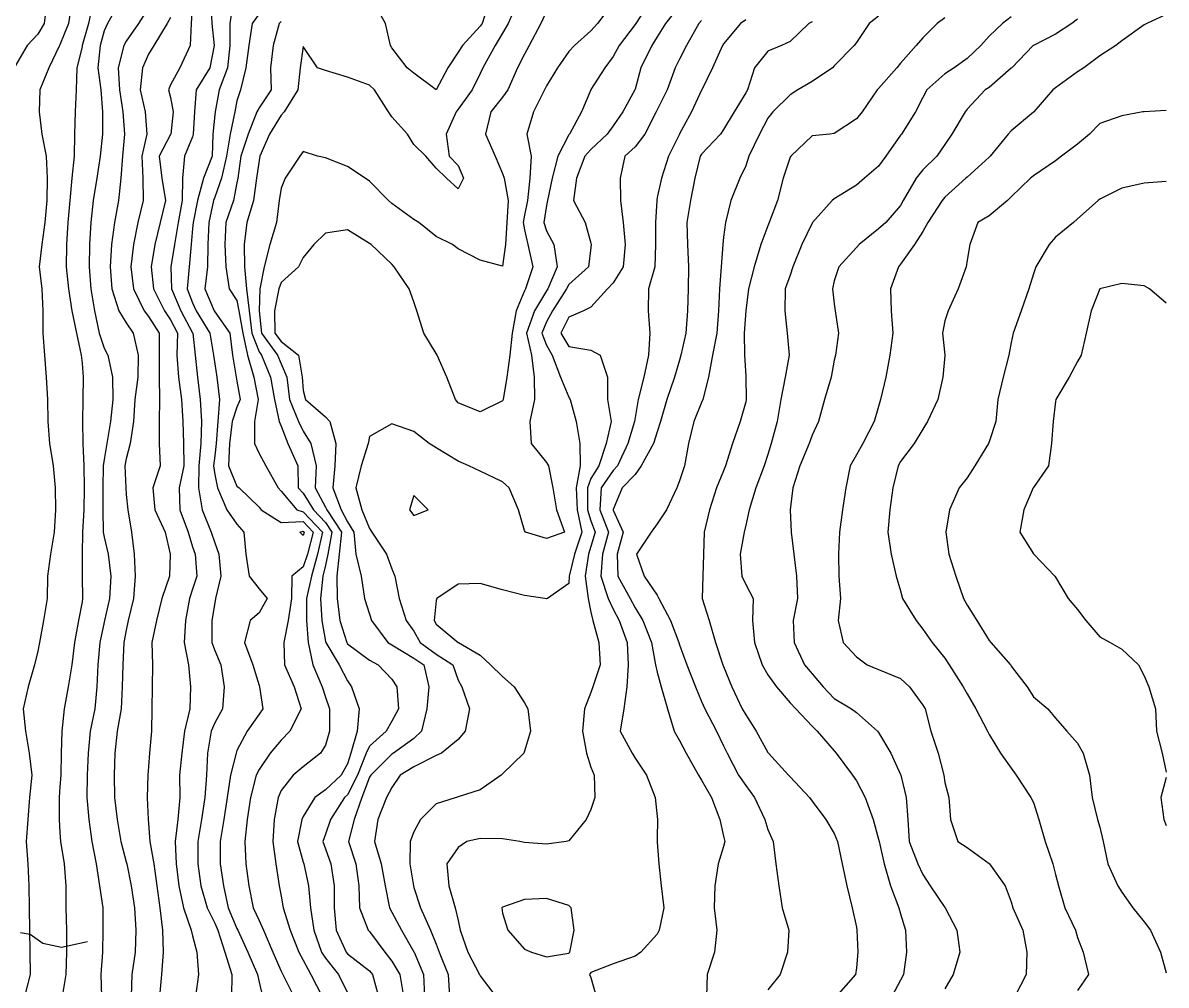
# Model space of a CAD drawing. Header units: metres. Extents: x 424700 to 426700, y 8434700 to 8436900.
# Drawn here: x 425667 to 426700, y 8435290 to 8436161 of the extents above; entities that cross this region are included whole.
import ezdxf

# ---------------------------------------------------------------- set-up
doc = ezdxf.new("R2010")
doc.units = ezdxf.units.M
for name, color, linetype in [('CAUCE_BASE', 5, 'Continuous'), ('CURVAS_100M', 32, 'Continuous'), ('CURVAS_20M', 8, 'Continuous')]:
    doc.layers.add(name, color=color, linetype=linetype)

msp = doc.modelspace()

# ---------------------------------------------------------------- linework, layer by layer
at = {"layer": 'CAUCE_BASE'}
msp.add_lwpolyline([(425725, 8435329.5), (425701.4, 8435324.2), (425684.6, 8435327.9), (425673.2, 8435335.9), (425664.3, 8435337.4)], dxfattribs=at)
at = {"layer": 'CURVAS_100M'}
for points, elevation in [([(425730.2, 8436180), (425725.9, 8436160), (425720.2, 8436140), (425720, 8436138.9), (425715.4, 8436120), (425714.6, 8436100), (425713.8, 8436080), (425713.1, 8436060), (425712.8, 8436040), (425710.8, 8436020), (425708.9, 8436000), (425707.3, 8435980), (425706.1, 8435960), (425705.6, 8435940), (425707.8, 8435920), (425710.8, 8435900), (425715, 8435880), (425719.3, 8435860), (425720, 8435852.8), (425721.1, 8435840), (425720.8, 8435820), (425720.3, 8435800), (425720.7, 8435780), (425721.5, 8435760), (425721.8, 8435740), (425721.5, 8435720), (425720.5, 8435700), (425720.2, 8435680), (425720.2, 8435660), (425720.5, 8435640), (425720, 8435636.9), (425716.8, 8435620), (425713.2, 8435600), (425710.9, 8435580), (425707.6, 8435560), (425703.8, 8435540), (425701.8, 8435520), (425701.1, 8435500), (425700.8, 8435480), (425700, 8435469.5), (425699.2, 8435460), (425699.2, 8435440), (425700, 8435428.4), (425700.6, 8435420), (425703.9, 8435400), (425705.5, 8435380), (425705.5, 8435360), (425706, 8435340), (425705.9, 8435320), (425705.4, 8435300), (425702, 8435280)], 3400), ([(425836.4, 8436180), (425837.3, 8436160), (425839.6, 8436140), (425835.5, 8436120), (425823.1, 8436100), (425821.8, 8436080), (425820.5, 8436060), (425820, 8436057.4), (425812.5, 8436040), (425810.9, 8436020), (425810.4, 8436000), (425807, 8435980), (425803.6, 8435960), (425800.4, 8435940), (425801, 8435920), (425809.3, 8435900), (425820, 8435880.2), (425820.1, 8435880), (425822.2, 8435860), (425824.5, 8435840), (425826.7, 8435820), (425828, 8435800), (425827.4, 8435780), (425825.7, 8435760), (425825.3, 8435740), (425828.6, 8435720), (425836.7, 8435700), (425840, 8435690.4), (425843.8, 8435680), (425845.6, 8435660), (425840.7, 8435640), (425840, 8435636.1), (425837.2, 8435620), (425837.3, 8435600), (425840, 8435592.8), (425845.5, 8435580), (425848.6, 8435560), (425847.1, 8435540), (425840, 8435527.5), (425836.6, 8435520), (425833.5, 8435500), (425832.5, 8435480), (425831.1, 8435460), (425828.1, 8435440), (425824.6, 8435420), (425824.6, 8435400), (425827.5, 8435380), (425833.1, 8435360), (425840, 8435346.4), (425842.8, 8435340), (425849.1, 8435320), (425855.4, 8435300), (425855.1, 8435280)], 3500), ([(426140, 8436171.1), (426134.8, 8436160), (426124.3, 8436140), (426120, 8436132.2), (426113.6, 8436120), (426105, 8436100), (426100, 8436093.2), (426089.7, 8436080), (426084.6, 8436060), (426093.4, 8436040), (426100, 8436024.2), (426101.7, 8436020), (426105.1, 8436000), (426103.9, 8435980), (426102.9, 8435960), (426100, 8435940.6), (426080, 8435945.8), (426060, 8435956.2), (426054.8, 8435960), (426040, 8435967.3), (426024.6, 8435980), (426020, 8435982.8), (426000, 8435997.3), (425997, 8436000), (425980, 8436017.5), (425976.1, 8436020), (425960, 8436030.7), (425940, 8436038.6), (425933, 8436040), (425920, 8436044.2), (425917, 8436040), (425903.7, 8436020), (425900, 8436010.9), (425898.2, 8436000), (425895.7, 8435980), (425889.9, 8435960), (425884.6, 8435940), (425880.6, 8435920), (425880, 8435900), (425882.2, 8435880), (425896.6, 8435860), (425900, 8435852.1), (425905.1, 8435840), (425907.6, 8435820), (425915.8, 8435800), (425920, 8435791.3), (425926.8, 8435780), (425931.7, 8435760), (425930.8, 8435740), (425940, 8435722.6), (425941.2, 8435720), (425954.6, 8435700), (425952.6, 8435680), (425950.4, 8435660), (425950.7, 8435640), (425953.1, 8435620), (425959.3, 8435600), (425960, 8435599), (425980, 8435584), (425987.8, 8435580), (426000, 8435567.1), (426004.6, 8435560), (426006.1, 8435540), (426000, 8435528.9), (425994.8, 8435520), (425980, 8435506.5), (425977, 8435500), (425969, 8435480), (425960, 8435462.4), (425957.4, 8435460), (425944.7, 8435440), (425940, 8435426.7), (425937.6, 8435420), (425940, 8435413.6), (425945, 8435400), (425948, 8435380), (425947.9, 8435360), (425949.8, 8435340), (425958.8, 8435320), (425960, 8435318.6), (425980, 8435303.1), (425982.6, 8435300), (425988, 8435280)], 3600), ([(426320, 8436163.4), (426315.1, 8436160), (426300, 8436141.7), (426299, 8436140), (426289.9, 8436120), (426280.2, 8436100), (426280, 8436099.7), (426270.9, 8436080), (426260, 8436060.1), (426260, 8436060), (426250.3, 8436040), (426243.7, 8436020), (426240, 8436002.6), (426239.5, 8436000), (426238.3, 8435980), (426238.5, 8435960), (426237.8, 8435940), (426232, 8435920), (426231.9, 8435900), (426233.3, 8435880), (426232.2, 8435860), (426227.8, 8435840), (426222.7, 8435820), (426220, 8435803.7), (426219.5, 8435800), (426213.3, 8435780), (426204.2, 8435760), (426200, 8435755.7), (426189.2, 8435740), (426188.1, 8435720), (426195.9, 8435700), (426190.4, 8435680), (426188.9, 8435660), (426195.5, 8435640), (426200, 8435630.4), (426205.6, 8435620), (426212.8, 8435600), (426213.8, 8435580), (426212.6, 8435560), (426209.9, 8435540), (426206.6, 8435520), (426217.3, 8435500), (426220, 8435495.6), (426230.2, 8435480), (426238.2, 8435460), (426240, 8435442.7), (426240.3, 8435440), (426240, 8435423), (426239.9, 8435420), (426240, 8435419.4), (426241.5, 8435400), (426243.6, 8435380), (426246, 8435360), (426241.7, 8435340), (426240, 8435336.3), (426225.1, 8435320), (426220, 8435316.4), (426200, 8435309.6), (426180, 8435301.7), (426178.6, 8435300), (426180, 8435297.1), (426184.7, 8435280)], 3700), ([(426620, 8436163.8), (426614.9, 8436160), (426600, 8436150.2), (426580, 8436140.2), (426579.8, 8436140), (426560.4, 8436120), (426560, 8436119.6), (426540, 8436102.2), (426536.4, 8436100), (426520, 8436082.6), (426518.4, 8436080), (426506.2, 8436060), (426500, 8436050.6), (426492.6, 8436040), (426480, 8436027.5), (426474.1, 8436020), (426462.3, 8436000), (426460, 8435995.4), (426446.7, 8435980), (426440, 8435974.1), (426422.5, 8435960), (426420, 8435957.4), (426404, 8435940), (426400, 8435927.1), (426398.5, 8435920), (426400, 8435906.5), (426400.8, 8435900), (426403.7, 8435880), (426401, 8435860), (426400, 8435855.4), (426397.1, 8435840), (426391.2, 8435820), (426385.7, 8435800), (426380, 8435787.6), (426377.3, 8435780), (426368.8, 8435760), (426362.7, 8435740), (426360, 8435720), (426360.9, 8435700), (426363.4, 8435680), (426365.8, 8435660), (426366.9, 8435640), (426363, 8435620), (426363.9, 8435600), (426373.1, 8435580), (426380, 8435571.8), (426390, 8435560), (426400, 8435549.4), (426415.6, 8435540), (426420, 8435536.9), (426439.1, 8435520), (426440, 8435518.8), (426451.1, 8435500), (426460, 8435480.7), (426460.3, 8435480), (426465.1, 8435460), (426466.4, 8435440), (426467.8, 8435420), (426475.4, 8435400), (426480, 8435390.4), (426486.8, 8435380), (426500, 8435360.4), (426500.4, 8435360), (426510.7, 8435340), (426513.6, 8435320), (426507.5, 8435300), (426500, 8435286.9)], 3800), ([(426140, 8435315.8), (426160, 8435319.1), (426161.1, 8435320), (426164.9, 8435340), (426162.3, 8435360), (426160, 8435362.3), (426140, 8435368.6), (426120, 8435367.8), (426100, 8435360.7), (426099.5, 8435360), (426100, 8435355.4), (426104.9, 8435340), (426120, 8435322.9), (426126.4, 8435320), (426140, 8435315.8)], 3700)]:
    msp.add_lwpolyline(points, dxfattribs=dict(at, elevation=elevation))
at = {"layer": 'CURVAS_20M'}
for points, elevation in [([(425688.3, 8436180), (425685.7, 8436160), (425680, 8436150.3), (425670.5, 8436140), (425660, 8436122)], 3360), ([(425710.9, 8436180), (425707.8, 8436160), (425700, 8436140.8), (425699.6, 8436140), (425689.9, 8436120), (425681.8, 8436100), (425681.4, 8436080), (425683.6, 8436060), (425687.5, 8436040), (425688.5, 8436020), (425688.3, 8436000), (425686.4, 8435980), (425683.8, 8435960), (425681.4, 8435940), (425683.7, 8435920), (425684.5, 8435900), (425684.6, 8435880), (425686.1, 8435860), (425687.7, 8435840), (425688.9, 8435820), (425689.2, 8435800), (425690.7, 8435780), (425693.8, 8435760), (425695.8, 8435740), (425696.1, 8435720), (425694.8, 8435700), (425691.4, 8435680), (425688.9, 8435660), (425688.4, 8435640), (425685.3, 8435620), (425681.7, 8435600), (425680, 8435592.3), (425677, 8435580), (425671.2, 8435560), (425666.9, 8435540), (425668.8, 8435520), (425672.1, 8435500), (425674.6, 8435480), (425672.6, 8435460), (425671, 8435440), (425669.5, 8435420), (425671.1, 8435400), (425671.9, 8435380), (425672.2, 8435360), (425672.5, 8435340), (425672.8, 8435320), (425673.1, 8435300), (425668, 8435280)], 3380), ([(425754.3, 8436180), (425743.1, 8436160), (425740, 8436153.2), (425736.5, 8436140), (425734.2, 8436120), (425737, 8436100), (425738.4, 8436080), (425738.5, 8436060), (425736.5, 8436040), (425733.3, 8436020), (425730.2, 8436000), (425728.1, 8435980), (425726.9, 8435960), (425726.5, 8435940), (425728.1, 8435920), (425731.2, 8435900), (425735.5, 8435880), (425740, 8435866.3), (425743.3, 8435860), (425747.7, 8435840), (425748, 8435820), (425745.6, 8435800), (425742.4, 8435780), (425740, 8435765.6), (425739.2, 8435760), (425738.8, 8435740), (425738.7, 8435720), (425739.1, 8435700), (425740, 8435695.3), (425743.6, 8435680), (425745.9, 8435660), (425744.9, 8435640), (425740.3, 8435620), (425740, 8435618.4), (425736.1, 8435600), (425734.3, 8435580), (425733.3, 8435560), (425731.5, 8435540), (425727.4, 8435520), (425725.5, 8435500), (425724.6, 8435480), (425724.4, 8435460), (425726.1, 8435440), (425729, 8435420), (425732.8, 8435400), (425735.9, 8435380), (425738.8, 8435360), (425738.9, 8435340), (425738.4, 8435320), (425737.1, 8435300), (425737.6, 8435280)], 3420), ([(425780, 8436174.2), (425771.1, 8436160), (425760, 8436144), (425757.8, 8436140), (425752.7, 8436120), (425754, 8436100), (425756.8, 8436080), (425758.5, 8436060), (425756.7, 8436040), (425755.2, 8436020), (425752.9, 8436000), (425749.4, 8435980), (425746.7, 8435960), (425745.3, 8435940), (425747, 8435920), (425753.3, 8435900), (425760, 8435889.1), (425766.2, 8435880), (425770.8, 8435860), (425770.4, 8435840), (425767.8, 8435820), (425766.5, 8435800), (425763.5, 8435780), (425760, 8435766.1), (425758.7, 8435760), (425759.5, 8435740), (425760, 8435734), (425761.3, 8435720), (425764.6, 8435700), (425767.2, 8435680), (425768, 8435660), (425766.6, 8435640), (425761.8, 8435620), (425760, 8435611.3), (425757.8, 8435600), (425756.8, 8435580), (425756.2, 8435560), (425755.3, 8435540), (425751.8, 8435520), (425749.8, 8435500), (425749.1, 8435480), (425749.5, 8435460), (425751.7, 8435440), (425755.1, 8435420), (425760, 8435401.8), (425760.5, 8435400), (425764.4, 8435380), (425767.3, 8435360), (425768.7, 8435340), (425768, 8435320), (425765.1, 8435300), (425764.3, 8435280)], 3440), ([(425819.8, 8436180), (425818.6, 8436160), (425817.8, 8436140), (425808.3, 8436120), (425800, 8436104.4), (425798.2, 8436100), (425800, 8436093), (425802.3, 8436080), (425800.3, 8436060), (425800, 8436059.6), (425789.8, 8436040), (425792.3, 8436020), (425795.5, 8436000), (425790.6, 8435980), (425785.8, 8435960), (425782.6, 8435940), (425784.6, 8435920), (425794.6, 8435900), (425800, 8435891.9), (425806.3, 8435880), (425805.7, 8435860), (425807.3, 8435840), (425809.9, 8435820), (425811, 8435800), (425811.8, 8435780), (425812, 8435760), (425807.8, 8435740), (425808.3, 8435720), (425816.1, 8435700), (425820, 8435686.7), (425822.2, 8435680), (425823.9, 8435660), (425820, 8435648.3), (425817.2, 8435640), (425813.6, 8435620), (425812.4, 8435600), (425816.2, 8435580), (425818.2, 8435560), (425817.4, 8435540), (425812.7, 8435520), (425810.2, 8435500), (425808.1, 8435480), (425808.3, 8435460), (425806.5, 8435440), (425804.2, 8435420), (425805.1, 8435400), (425807.5, 8435380), (425811.8, 8435360), (425818.7, 8435340), (425820, 8435334.8), (425823.9, 8435320), (425825.2, 8435300), (425822.5, 8435280)], 3480), ([(425856.5, 8436180), (425853.6, 8436160), (425853.6, 8436140), (425851.4, 8436120), (425843.9, 8436100), (425840.3, 8436080), (425840, 8436077.2), (425838.4, 8436060), (425837.7, 8436040), (425829.8, 8436020), (425824.3, 8436000), (425820.5, 8435980), (425820, 8435974.4), (425818.7, 8435960), (425817, 8435940), (425815, 8435920), (425820, 8435907.2), (425823.3, 8435900), (425835.4, 8435880), (425838.9, 8435860), (425840, 8435852.2), (425841.8, 8435840), (425844.3, 8435820), (425842.9, 8435800), (425841.4, 8435780), (425840, 8435768.8), (425838.8, 8435760), (425840, 8435752.2), (425842.6, 8435740), (425851, 8435720), (425860, 8435707), (425866.3, 8435700), (425868.2, 8435680), (425871.2, 8435660), (425880, 8435648.7), (425887.3, 8435640), (425880, 8435627.1), (425872, 8435620), (425866.8, 8435600), (425874.3, 8435580), (425880, 8435561.3), (425880.4, 8435560), (425883.6, 8435540), (425880, 8435535.2), (425869.2, 8435520), (425860, 8435502.3), (425859.2, 8435500), (425854.3, 8435480), (425851.3, 8435460), (425848.3, 8435440), (425845, 8435420), (425844.8, 8435400), (425847.8, 8435380), (425852.2, 8435360), (425860, 8435341.5), (425860.8, 8435340), (425870, 8435320), (425878.5, 8435300), (425880, 8435293), (425883.3, 8435280)], 3520), ([(426114.1, 8436180), (426105.2, 8436160), (426100, 8436151.2), (426093.4, 8436140), (426082.4, 8436120), (426080, 8436114.7), (426072.7, 8436100), (426060, 8436082.5), (426058.1, 8436080), (426049.3, 8436060), (426051.9, 8436040), (426060, 8436031.6), (426064.7, 8436020), (426060, 8436010.3), (426049.5, 8436020), (426040, 8436029.1), (426030.8, 8436040), (426020, 8436050.5), (426014.1, 8436060), (426000, 8436075.6), (425997.1, 8436080), (425984.3, 8436100), (425980, 8436104.2), (425960, 8436111.5), (425940, 8436117.3), (425933, 8436120), (425920, 8436139.2), (425917.1, 8436120), (425915, 8436100), (425902.6, 8436080), (425900, 8436076.9), (425889.6, 8436060), (425880.8, 8436040), (425880, 8436036), (425877.8, 8436020), (425875.1, 8436000), (425869, 8435980), (425866.5, 8435960), (425866.8, 8435940), (425868.8, 8435920), (425871, 8435900), (425873.4, 8435880), (425880, 8435863.1), (425882.2, 8435860), (425890.5, 8435840), (425893.9, 8435820), (425898.2, 8435800), (425900, 8435795.7), (425906.1, 8435780), (425915.1, 8435760), (425915.5, 8435740), (425920, 8435735.1), (425929.4, 8435720), (425940, 8435708.6), (425945.9, 8435700), (425942.2, 8435680), (425940, 8435670), (425937.8, 8435660), (425935.7, 8435640), (425936.7, 8435620), (425940, 8435601), (425940.3, 8435600), (425952.5, 8435580), (425960, 8435565.4), (425963.7, 8435560), (425970.6, 8435540), (425968.6, 8435520), (425962.9, 8435500), (425960, 8435490.3), (425954.2, 8435480), (425940, 8435466.8), (425930.5, 8435460), (425920, 8435442.9), (425918.7, 8435440), (425914.8, 8435420), (425920, 8435401.5), (425920.5, 8435400), (425924.6, 8435380), (425926.4, 8435360), (425929.7, 8435340), (425936.6, 8435320), (425940, 8435314.5), (425952, 8435300), (425960, 8435283.3)], 3580), ([(426200, 8436178.6), (426186.1, 8436160), (426180, 8436153.3), (426165.1, 8436140), (426160, 8436134.6), (426149.9, 8436120), (426140, 8436103.7), (426138, 8436100), (426128.1, 8436080), (426122, 8436060), (426126.1, 8436040), (426124.7, 8436020), (426122.6, 8436000), (426120, 8435986.7), (426118.9, 8435980), (426120, 8435973.4), (426123.1, 8435960), (426127.4, 8435940), (426120.9, 8435920), (426120, 8435918.1), (426112.6, 8435900), (426108.9, 8435880), (426106.7, 8435860), (426103.9, 8435840), (426100.7, 8435820), (426100, 8435818.7), (426080, 8435808.6), (426060, 8435817), (426057.5, 8435820), (426049.9, 8435840), (426041, 8435860), (426040, 8435861.5), (426029.1, 8435880), (426022.7, 8435900), (426020, 8435908.3), (426015.8, 8435920), (426002.2, 8435940), (426000, 8435942.2), (425981.3, 8435960), (425980, 8435961.1), (425960, 8435973.2), (425940, 8435970.2), (425929.6, 8435960), (425920, 8435948.3), (425915.6, 8435940), (425900, 8435925.7), (425897.8, 8435920), (425893.9, 8435900), (425894.4, 8435880), (425900, 8435872.4), (425915.8, 8435860), (425919.1, 8435840), (425920, 8435828.1), (425922, 8435820), (425940, 8435804.3), (425944, 8435800), (425949.3, 8435780), (425948.4, 8435760), (425946.7, 8435740), (425954.4, 8435720), (425960, 8435709.3), (425965.6, 8435700), (425967.6, 8435680), (425972.2, 8435660), (425975.5, 8435640), (425980, 8435625.8), (425981.7, 8435620), (425996.5, 8435600), (426000, 8435598), (426020, 8435586), (426028.9, 8435580), (426033.6, 8435560), (426031.6, 8435540), (426027, 8435520), (426020, 8435513.3), (426001.6, 8435500), (426000, 8435499), (425981.1, 8435480), (425980, 8435478.4), (425972.8, 8435460), (425966.1, 8435440), (425961, 8435420), (425967.6, 8435400), (425970.3, 8435380), (425970.7, 8435360), (425978.7, 8435340), (425980, 8435338.6), (425993.6, 8435320), (426000, 8435311.8), (426007.2, 8435300), (426010.7, 8435280)], 3620), ([(426233.7, 8436180), (426220.7, 8436160), (426220, 8436159), (426205.6, 8436140), (426200, 8436130), (426192.6, 8436120), (426180, 8436100.3), (426179.8, 8436100), (426171.6, 8436080), (426160.6, 8436060), (426160, 8436059.3), (426150.1, 8436040), (426145, 8436020), (426140.8, 8436000), (426140, 8435995.5), (426137.5, 8435980), (426140, 8435972.5), (426146.4, 8435960), (426149.5, 8435940), (426141.1, 8435920), (426140, 8435918.3), (426129, 8435900), (426121.9, 8435880), (426126.2, 8435860), (426128.8, 8435840), (426129.1, 8435820), (426124.8, 8435800), (426126, 8435780), (426140, 8435762.9), (426141.8, 8435760), (426145.7, 8435740), (426148.9, 8435720), (426156.1, 8435700), (426140, 8435694.1), (426120.9, 8435700), (426120, 8435701.4), (426114.5, 8435720), (426106, 8435740), (426100, 8435745.5), (426080, 8435755.1), (426069.6, 8435760), (426060, 8435764.1), (426040, 8435776.3), (426033.7, 8435780), (426020, 8435791.1), (426000, 8435797.8), (425980, 8435786.4), (425978.8, 8435780), (425972.4, 8435760), (425967.6, 8435740), (425972.8, 8435720), (425980, 8435703.1), (425982, 8435700), (425995.1, 8435680), (426000, 8435666.6), (426002.8, 8435660), (426006.7, 8435640), (426013.1, 8435620), (426020, 8435610.5), (426025.6, 8435600), (426040, 8435589.6), (426055.2, 8435580), (426060, 8435566), (426063.2, 8435560), (426070.3, 8435540), (426066.5, 8435520), (426060, 8435512.5), (426045, 8435500), (426040, 8435497.8), (426020, 8435487.8), (426007.7, 8435480), (426000, 8435469.1), (425995.1, 8435460), (425987.4, 8435440), (425984.4, 8435420), (425990.3, 8435400), (425993.9, 8435380), (425997.9, 8435360), (426000, 8435356.2), (426008.9, 8435340), (426020, 8435320.5), (426020.2, 8435320), (426028.7, 8435300), (426029.7, 8435280)], 3640), ([(426088, 8436180), (426081.6, 8436160), (426080, 8436157.4), (426063.8, 8436140), (426060, 8436134), (426050.7, 8436120), (426040, 8436100.1), (426020, 8436115), (426013.8, 8436120), (426000, 8436137.8), (425998.8, 8436140), (425994.2, 8436160), (425983.2, 8436180)], 3560), ([(426260, 8436175.9), (426247.5, 8436160), (426240, 8436147.8), (426235, 8436140), (426225, 8436120), (426220, 8436100.6), (426219.8, 8436100), (426208.9, 8436080), (426200, 8436067.5), (426194.7, 8436060), (426180, 8436046.1), (426174.6, 8436040), (426167, 8436020), (426164.2, 8436000), (426174.9, 8435980), (426180, 8435961.3), (426180.3, 8435960), (426180, 8435957.4), (426177.9, 8435940), (426160, 8435923.9), (426158, 8435920), (426145.3, 8435900), (426140, 8435890.2), (426135.6, 8435880), (426140, 8435868.9), (426145.1, 8435860), (426152.6, 8435840), (426160, 8435822), (426161.2, 8435820), (426166.8, 8435800), (426170.1, 8435780), (426170.3, 8435760), (426166.8, 8435740), (426167.5, 8435720), (426171.8, 8435700), (426165.2, 8435680), (426160.5, 8435660), (426160, 8435653.4), (426140.9, 8435640), (426140, 8435639.6), (426138.5, 8435640), (426120, 8435642.5), (426100, 8435647.9), (426080, 8435653.6), (426060, 8435652.8), (426040.7, 8435640), (426040, 8435638.1), (426038.4, 8435620), (426040, 8435616.7), (426060, 8435600.1), (426060.2, 8435600), (426080, 8435588.8), (426089.4, 8435580), (426100, 8435569.4), (426110.5, 8435560), (426120, 8435545.5), (426123, 8435540), (426125.4, 8435520), (426120, 8435501.8), (426119.3, 8435500), (426100, 8435481.2), (426098.8, 8435480), (426080, 8435467), (426060, 8435460.6), (426058.1, 8435460), (426040, 8435454.1), (426026, 8435440), (426020, 8435428.8), (426016.6, 8435420), (426016.3, 8435400), (426019.5, 8435380), (426020, 8435378.6), (426025.9, 8435360), (426034.9, 8435340), (426040, 8435327.4), (426042.9, 8435320), (426051.1, 8435300), (426052.1, 8435280)], 3660), ([(425800, 8436165.5), (425796.9, 8436160), (425784.8, 8436140), (425780, 8436132.1), (425774.7, 8436120), (425772.6, 8436100), (425777, 8436080), (425778.7, 8436060), (425774.2, 8436040), (425775, 8436020), (425775.2, 8436000), (425770.6, 8435980), (425766.5, 8435960), (425764.1, 8435940), (425766.5, 8435920), (425776.3, 8435900), (425780, 8435895.1), (425789.7, 8435880), (425789.6, 8435860), (425789.7, 8435840), (425789.9, 8435820), (425789.7, 8435800), (425789.7, 8435780), (425790.6, 8435760), (425784.1, 8435740), (425785.7, 8435720), (425795.1, 8435700), (425799.8, 8435680), (425799.1, 8435660), (425792.3, 8435640), (425787.2, 8435620), (425783.2, 8435600), (425783.7, 8435580), (425783.5, 8435560), (425783.2, 8435540), (425782.8, 8435520), (425781.1, 8435500), (425780, 8435488), (425779.4, 8435480), (425778.9, 8435460), (425779.7, 8435440), (425780, 8435436.3), (425781.2, 8435420), (425784.9, 8435400), (425787.7, 8435380), (425790.4, 8435360), (425792.7, 8435340), (425793.3, 8435320), (425791.8, 8435300), (425790.1, 8435280)], 3460), ([(425880, 8436168.6), (425873.9, 8436160), (425870.9, 8436140), (425868.2, 8436120), (425863.3, 8436100), (425860, 8436089.9), (425858, 8436080), (425854, 8436060), (425850.7, 8436040), (425846.1, 8436020), (425840, 8436002.9), (425838.9, 8436000), (425834.6, 8435980), (425833.8, 8435960), (425833.5, 8435940), (425831, 8435920), (425839.6, 8435900), (425840, 8435899.2), (425853.6, 8435880), (425855.9, 8435860), (425859.4, 8435840), (425860, 8435836.6), (425863, 8435820), (425860, 8435813), (425855.7, 8435800), (425853.2, 8435780), (425852.4, 8435760), (425860, 8435741.5), (425862, 8435740), (425880, 8435722.4), (425881.9, 8435720), (425900, 8435708.8), (425920, 8435709.6), (425929.1, 8435700), (425923.8, 8435680), (425920, 8435668.5), (425909.6, 8435660), (425909.5, 8435640), (425906.5, 8435620), (425902.4, 8435600), (425903, 8435580), (425911.7, 8435560), (425918.2, 8435540), (425907.9, 8435520), (425900, 8435511.8), (425890.1, 8435500), (425880, 8435485.3), (425877.5, 8435480), (425872.4, 8435460), (425869.4, 8435440), (425867.1, 8435420), (425868.1, 8435400), (425870.8, 8435380), (425874.7, 8435360), (425880, 8435348.8), (425884, 8435340), (425892.5, 8435320), (425900, 8435302.8), (425901.4, 8435300), (425911.4, 8435280)], 3540), ([(425900, 8436161.9), (425898.1, 8436160), (425892.9, 8436140), (425890.5, 8436120), (425891.1, 8436100), (425880, 8436083.6), (425878.1, 8436080), (425870.2, 8436060), (425863.7, 8436040), (425860.8, 8436020), (425860, 8436016), (425856.8, 8436000), (425850, 8435980), (425849.1, 8435960), (425850.1, 8435940), (425853.1, 8435920), (425860, 8435909.3), (425861.9, 8435900), (425865.4, 8435880), (425869.5, 8435860), (425875.2, 8435840), (425879.1, 8435820), (425875.8, 8435800), (425876, 8435780), (425880, 8435771.2), (425886.3, 8435760), (425897.4, 8435740), (425900, 8435736.9), (425914.2, 8435720), (425920, 8435718.3), (425937.4, 8435700), (425932.8, 8435680), (425927.3, 8435660), (425923, 8435640), (425922.9, 8435620), (425924.3, 8435600), (425928.7, 8435580), (425937.1, 8435560), (425940, 8435550.7), (425943.6, 8435540), (425943.8, 8435520), (425940, 8435507.4), (425935.7, 8435500), (425920, 8435487.7), (425910.9, 8435480), (425900, 8435466.4), (425897.3, 8435460), (425893.6, 8435440), (425892.5, 8435420), (425895.1, 8435400), (425898.3, 8435380), (425900, 8435370.7), (425901.8, 8435360), (425908.3, 8435340), (425916.1, 8435320), (425920, 8435312.8), (425926.9, 8435300), (425937, 8435280)], 3560), ([(426280, 8436162.6), (426277.7, 8436160), (426266.4, 8436140), (426260, 8436127.7), (426256.2, 8436120), (426249.1, 8436100), (426240, 8436081.8), (426239.1, 8436080), (426228.8, 8436060), (426220, 8436048.3), (426210.8, 8436040), (426206.5, 8436020), (426206.8, 8436000), (426209.3, 8435980), (426210.9, 8435960), (426209.3, 8435940), (426200, 8435925.3), (426194.9, 8435920), (426180, 8435903.4), (426173.3, 8435900), (426160, 8435894.3), (426152.9, 8435880), (426160, 8435867.9), (426180, 8435864.5), (426188.5, 8435860), (426194.9, 8435840), (426194.9, 8435820), (426198.4, 8435800), (426193.8, 8435780), (426187.1, 8435760), (426180, 8435748.3), (426176.9, 8435740), (426177, 8435720), (426180, 8435710.2), (426184, 8435700), (426180, 8435686.9), (426177.8, 8435680), (426174.7, 8435660), (426177.5, 8435640), (426180, 8435627.5), (426181.9, 8435620), (426187.3, 8435600), (426188.3, 8435580), (426181.8, 8435560), (426180, 8435554.9), (426174.3, 8435540), (426172.4, 8435520), (426176, 8435500), (426180, 8435487.5), (426183.1, 8435480), (426183.7, 8435460), (426180, 8435449), (426175.7, 8435440), (426160, 8435420.6), (426157.8, 8435420), (426140, 8435417.7), (426120, 8435419.3), (426115.8, 8435420), (426100, 8435422.6), (426080, 8435422.8), (426068, 8435420), (426060, 8435414.8), (426049.7, 8435400), (426051.5, 8435380), (426057.2, 8435360), (426060, 8435348.8), (426061.9, 8435340), (426068.9, 8435320), (426079.4, 8435300), (426080, 8435298.5), (426094.1, 8435280)], 3680), ([(426440, 8436166.5), (426431.6, 8436160), (426420, 8436142.8), (426418, 8436140), (426400, 8436121.7), (426398.3, 8436120), (426380, 8436107.5), (426367, 8436100), (426360, 8436095.4), (426344.4, 8436080), (426340, 8436074.4), (426332.4, 8436060), (426322.9, 8436040), (426320, 8436031.3), (426314.5, 8436020), (426306.5, 8436000), (426301.7, 8435980), (426300, 8435966.6), (426299.3, 8435960), (426297.8, 8435940), (426296.4, 8435920), (426295.3, 8435900), (426293.9, 8435880), (426289.9, 8435860), (426286.2, 8435840), (426281.3, 8435820), (426280, 8435817.3), (426273.1, 8435800), (426268.3, 8435780), (426264.7, 8435760), (426260, 8435746.2), (426257.7, 8435740), (426248.3, 8435720), (426240, 8435707.4), (426234.4, 8435700), (426221.1, 8435680), (426228.2, 8435660), (426240, 8435642.9), (426241.4, 8435640), (426252, 8435620), (426259.4, 8435600), (426260, 8435598.1), (426266.8, 8435580), (426274.5, 8435560), (426280, 8435546.7), (426283, 8435540), (426293.6, 8435520), (426300, 8435506.7), (426303.3, 8435500), (426313.5, 8435480), (426320, 8435470.7), (426327.8, 8435460), (426337.2, 8435440), (426340, 8435431.1), (426344.8, 8435420), (426347.3, 8435400), (426349.8, 8435380), (426353, 8435360), (426358.9, 8435340), (426357.6, 8435320), (426351, 8435300), (426340, 8435286)], 3740), ([(426500, 8436165.1), (426493, 8436160), (426480, 8436146.9), (426474, 8436140), (426460, 8436124.2), (426456.6, 8436120), (426440, 8436101.2), (426438.8, 8436100), (426425.3, 8436080), (426420, 8436073.7), (426400, 8436060.4), (426395.9, 8436060), (426380, 8436058.4), (426360.6, 8436040), (426360, 8436039.1), (426353.9, 8436020), (426348.8, 8436000), (426341.2, 8435980), (426340, 8435977.1), (426333.6, 8435960), (426327.5, 8435940), (426322.5, 8435920), (426320, 8435900.2), (426320, 8435900), (426318.7, 8435880), (426319, 8435860), (426320, 8435840.9), (426320, 8435840), (426320.5, 8435820), (426320, 8435817.7), (426314.9, 8435800), (426307.9, 8435780), (426301.8, 8435760), (426300, 8435755.5), (426293.5, 8435740), (426287.1, 8435720), (426282.4, 8435700), (426281.7, 8435680), (426281.2, 8435660), (426280.5, 8435640), (426286.8, 8435620), (426292.6, 8435600), (426299.4, 8435580), (426300, 8435578.5), (426307.3, 8435560), (426316.8, 8435540), (426320, 8435534.6), (426329.4, 8435520), (426340, 8435500.5), (426340.5, 8435500), (426358.6, 8435480), (426360, 8435478.5), (426377.7, 8435460), (426380, 8435456.6), (426392.5, 8435440), (426400, 8435427.3), (426402.8, 8435420), (426407.1, 8435400), (426411.5, 8435380), (426416.1, 8435360), (426420, 8435342.7), (426420.5, 8435340), (426421.4, 8435320), (426420, 8435306), (426419.3, 8435300), (426401.8, 8435280)], 3760), ([(426560, 8436166.1), (426552, 8436160), (426540, 8436148.4), (426532.5, 8436140), (426520, 8436128.4), (426508.5, 8436120), (426500, 8436114.4), (426483.7, 8436100), (426480, 8436093), (426473.5, 8436080), (426460.9, 8436060), (426460, 8436058.9), (426446.6, 8436040), (426440, 8436030.8), (426427.4, 8436020), (426420, 8436013.8), (426400, 8436001.4), (426398.1, 8436000), (426380.3, 8435980), (426380, 8435979.4), (426370.8, 8435960), (426362.5, 8435940), (426360, 8435932.3), (426355.7, 8435920), (426355.2, 8435900), (426357.5, 8435880), (426359.1, 8435860), (426355.6, 8435840), (426351.7, 8435820), (426348.5, 8435800), (426343.1, 8435780), (426340, 8435770.2), (426336.5, 8435760), (426329.1, 8435740), (426323.2, 8435720), (426320, 8435706.3), (426318.6, 8435700), (426314.8, 8435680), (426316.5, 8435660), (426320, 8435652.5), (426326.8, 8435640), (426326, 8435620), (426327.8, 8435600), (426334.7, 8435580), (426340, 8435570.8), (426347.7, 8435560), (426360, 8435545.5), (426365.2, 8435540), (426380, 8435524.5), (426384.6, 8435520), (426400, 8435502.1), (426401.8, 8435500), (426416.5, 8435480), (426420, 8435474.9), (426428, 8435460), (426435.1, 8435440), (426440, 8435422.3), (426440.5, 8435420), (426445, 8435400), (426450.9, 8435380), (426458.4, 8435360), (426460, 8435354.6), (426464.4, 8435340), (426465.4, 8435320), (426462.7, 8435300), (426460, 8435294.8), (426451.9, 8435280)], 3780), ([(426700, 8436168), (426682.5, 8436160), (426680, 8436158.7), (426660, 8436144.4), (426654.4, 8436140), (426640, 8436130.6), (426625.7, 8436120), (426620, 8436116.2), (426600, 8436101.9), (426597.7, 8436100), (426580.4, 8436080), (426580, 8436079.7), (426560, 8436062.8), (426557.3, 8436060), (426540.9, 8436040), (426540, 8436039.2), (426520, 8436021), (426518.9, 8436020), (426500, 8436002.9), (426497.6, 8436000), (426484.7, 8435980), (426480, 8435971.7), (426472.6, 8435960), (426460, 8435942.4), (426458, 8435940), (426450.8, 8435920), (426451.3, 8435900), (426453, 8435880), (426450.2, 8435860), (426446.6, 8435840), (426441.9, 8435820), (426440, 8435813.7), (426436, 8435800), (426425.8, 8435780), (426420, 8435769.7), (426414.4, 8435760), (426410.5, 8435740), (426407.4, 8435720), (426404.8, 8435700), (426403.9, 8435680), (426404.1, 8435660), (426405.6, 8435640), (426403.5, 8435620), (426408.1, 8435600), (426420, 8435587.2), (426429.8, 8435580), (426440, 8435575.8), (426460, 8435567.7), (426467.9, 8435560), (426480, 8435543.5), (426482.1, 8435540), (426487.4, 8435520), (426493.8, 8435500), (426498.9, 8435480), (426500, 8435473.6), (426503.5, 8435460), (426505.1, 8435440), (426511.6, 8435420), (426520, 8435414.6), (426540, 8435400.3), (426540.4, 8435400), (426554.5, 8435380), (426560, 8435365.5), (426561.4, 8435360), (426570.5, 8435340), (426574.2, 8435320), (426573.6, 8435300), (426563.1, 8435280)], 3820), ([(426380, 8436161.5), (426376.9, 8436160), (426360, 8436143.8), (426352.4, 8436140), (426340, 8436134.8), (426327.8, 8436120), (426321.5, 8436100), (426320, 8436097.3), (426309.5, 8436080), (426300, 8436064.1), (426297.2, 8436060), (426280, 8436041.9), (426278.9, 8436040), (426274.1, 8436020), (426269.9, 8436000), (426266.6, 8435980), (426267.2, 8435960), (426268.2, 8435940), (426267.9, 8435920), (426267.4, 8435900), (426265.8, 8435880), (426261.4, 8435860), (426260, 8435855.4), (426255.6, 8435840), (426248.7, 8435820), (426243, 8435800), (426240, 8435790.8), (426236.6, 8435780), (426225.6, 8435760), (426220, 8435752.1), (426208.4, 8435740), (426200, 8435720.3), (426200, 8435720), (426200, 8435719.9), (426209.2, 8435700), (426203.9, 8435680), (426204.3, 8435660), (426215.4, 8435640), (426220, 8435631.5), (426227.1, 8435620), (426234.7, 8435600), (426238.5, 8435580), (426240, 8435573.2), (426243.5, 8435560), (426249.4, 8435540), (426255.2, 8435520), (426260, 8435511.5), (426266, 8435500), (426277.3, 8435480), (426280, 8435475.7), (426288.9, 8435460), (426296.5, 8435440), (426300, 8435425.1), (426301.2, 8435420), (426300, 8435415.5), (426295, 8435400), (426292.1, 8435380), (426291.5, 8435360), (426293.7, 8435340), (426291.7, 8435320), (426285, 8435300), (426284.4, 8435280)], 3720), ([(426700, 8436081.2), (426680, 8436080.2), (426678.9, 8436080), (426660, 8436076.3), (426640, 8436069.4), (426630.7, 8436060), (426620, 8436050.9), (426605.3, 8436040), (426600, 8436035.7), (426580, 8436022.2), (426577.4, 8436020), (426560, 8436003.1), (426556.5, 8436000), (426540, 8435986.1), (426529.7, 8435980), (426522.5, 8435960), (426520, 8435945.9), (426519.1, 8435940), (426511.9, 8435920), (426502.9, 8435900), (426500, 8435891), (426497.7, 8435880), (426500, 8435860.2), (426500, 8435860), (426500, 8435859.7), (426498.1, 8435840), (426493.6, 8435820), (426484.4, 8435800), (426480, 8435793.2), (426472.3, 8435780), (426460, 8435763.7), (426457.8, 8435760), (426453, 8435740), (426450.1, 8435720), (426448.4, 8435700), (426451.3, 8435680), (426456.1, 8435660), (426460, 8435646.9), (426461.8, 8435640), (426474.1, 8435620), (426480, 8435612.1), (426488.4, 8435600), (426500, 8435585.9), (426504, 8435580), (426516.6, 8435560), (426520, 8435553.7), (426528.1, 8435540), (426538.5, 8435520), (426540, 8435517), (426550.3, 8435500), (426560, 8435486.4), (426564.4, 8435480), (426577.7, 8435460), (426580, 8435455.3), (426584.9, 8435440), (426590.5, 8435420), (426597.5, 8435400), (426600, 8435390.2), (426602.6, 8435380), (426608.5, 8435360), (426618.2, 8435340), (426620, 8435333.4), (426624.9, 8435320), (426629.7, 8435300), (426620, 8435285.5)], 3840), ([(426700, 8436017), (426680, 8436015.6), (426660, 8436010.9), (426640, 8436001.2), (426638.7, 8436000), (426620, 8435983.2), (426616.3, 8435980), (426600, 8435966.8), (426594.2, 8435960), (426582.3, 8435940), (426580, 8435933.6), (426576, 8435920), (426569.1, 8435900), (426561.7, 8435880), (426560, 8435871.5), (426557.7, 8435860), (426552.7, 8435840), (426548, 8435820), (426546, 8435800), (426540, 8435781.6), (426539.3, 8435780), (426527, 8435760), (426520, 8435749.1), (426513, 8435740), (426504.1, 8435720), (426501, 8435700), (426503.6, 8435680), (426509.8, 8435660), (426516.8, 8435640), (426520, 8435633.9), (426528.8, 8435620), (426540, 8435602), (426541.5, 8435600), (426559.2, 8435580), (426560, 8435578.8), (426574.3, 8435560), (426580, 8435551), (426593, 8435540), (426600, 8435531.7), (426610.1, 8435520), (426620, 8435509.2), (426624.9, 8435500), (426630.6, 8435480), (426633.2, 8435460), (426638.1, 8435440), (426640, 8435433.1), (426643.2, 8435420), (426647.2, 8435400), (426656.4, 8435380), (426660, 8435374.2), (426670, 8435360), (426680, 8435347.5), (426685.9, 8435340), (426694.9, 8435320), (426700, 8435301.3)], 3860), ([(426700, 8435907), (426685, 8435920), (426680, 8435922.6), (426660, 8435924.8), (426640, 8435920), (426640, 8435920), (426632.3, 8435900), (426627.8, 8435880), (426623.3, 8435860), (426620, 8435854.4), (426612.4, 8435840), (426600.3, 8435820), (426600, 8435818), (426598, 8435800), (426596.4, 8435780), (426593.8, 8435760), (426580, 8435740.2), (426579.9, 8435740), (426571.5, 8435720), (426567.6, 8435700), (426580, 8435680.4), (426580.4, 8435680), (426599.3, 8435660), (426600, 8435659.2), (426611.3, 8435640), (426620, 8435630.1), (426627.4, 8435620), (426640, 8435605.3), (426649.5, 8435600), (426660, 8435594.2), (426675, 8435580), (426680, 8435570.1), (426684.5, 8435560), (426690.3, 8435540), (426691.3, 8435520), (426696.3, 8435500), (426700, 8435482.8)], 3880), ([(426020, 8435715.1), (426033, 8435720), (426020, 8435733.1), (426016.1, 8435720), (426020, 8435715.1)], 3660), ([(425920, 8435697), (425917, 8435700), (425920, 8435700.9), (425920.8, 8435700), (425920, 8435697)], 3520), ([(426700, 8435477.9), (426695.3, 8435460), (426697.9, 8435440), (426700, 8435434.6)], 3880)]:
    msp.add_lwpolyline(points, dxfattribs=dict(at, elevation=elevation))

doc.saveas('drawing.dxf')
